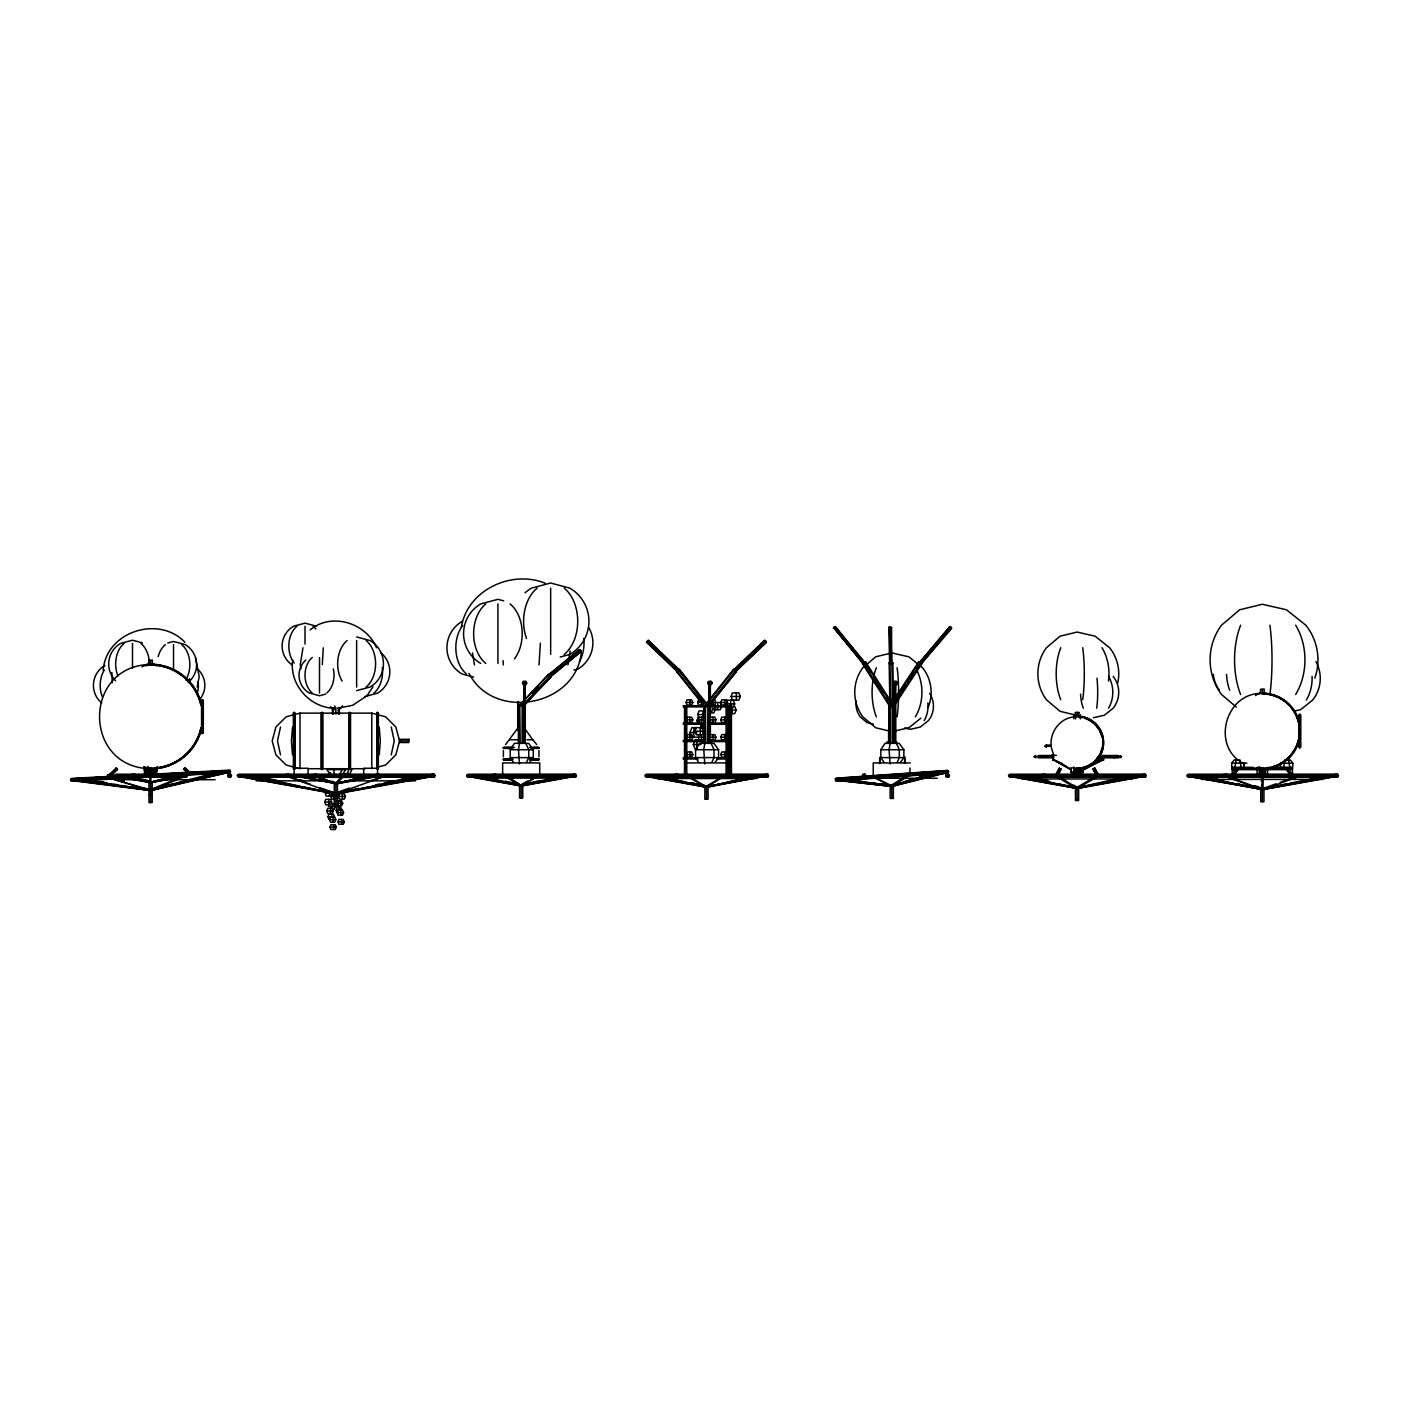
<?xml version="1.0" encoding="UTF-8"?>
<svg xmlns="http://www.w3.org/2000/svg" width="1409" height="1409" viewBox="0 0 1409 1409"><rect width="100%" height="100%" fill="white"/><g stroke="black" fill="none" stroke-linecap="round" stroke-linejoin="round"><path stroke-width="1.5" d="M1258.043 769.384L1232.223 768.715L1258.043 768.064M1266.656 769.384L1292.476 768.715L1266.656 768.064A37.303 37.303 0 0 0 1270.654 767.447M700.696 728.365L700.766 725.529M701.277 728.717L701.576 723.081M904.56 763.15L904.701 756.897L904.93 763.15M879.586 763.484L879.744 757.39L879.973 763.484M1232.241 769.384L1232.241 768.064M1292.458 768.064L1292.458 769.384M875.236 776.394L874.302 777.627L873.809 776.87L892.355 786.134L937.196 772.995L891.756 786.416L848.711 779.899M892.355 786.134L892.408 785.2M146.325 665.4A51.781 25.89 -90 0 1 150.199 664.819L150.199 664.15A52.45 26.225 90 0 0 144.334 665.471M521.77 784.778L521.823 785.729L505.355 775.197L503.929 775.672L520.89 786.011L525.434 782.647M707.054 786.979L687.081 775.672L688.508 775.197L687.081 775.672M1080.175 768.592A26.595 13.297 90 0 1 1077.233 769.261L1077.18 768.169L1077.233 769.261A26.595 13.297 -90 0 1 1074.257 768.592M1266.744 693.862A38.184 19.092 90 0 0 1262.534 692.893L1262.464 693.985L1262.411 692.893A38.184 19.092 -90 0 0 1255.525 695.535M322.274 664.625L323.313 647.788M539.031 664.925L540.369 643.173M150.041 789.375L150.059 790.308M702.915 723.169L702.968 734.124M292.544 727.026L291.381 740.923L292.544 754.819M379.215 754.819L380.36 740.923L379.215 727.026M153.299 773.788L153.634 769.701M153.81 773.752L154.145 769.825M152.806 773.506L153.194 769.261M153.317 773.629L153.704 769.226M153.828 773.594L154.215 769.349M331.943 781.044L336.399 783.633L296.401 776.13L296.735 774.897L301.033 775.69M1217.816 779.195L1197.756 775.672L1262.358 789.762L1262.957 788.529M1073.922 785.095L1077.603 788.212L1056.134 774.915L1055.993 776.412L1076.758 788.512L1059.955 784.038M1076.406 788.212L1076.494 787.296L1076.828 788.23L1131.779 776.13L1131.145 774.915L1131.779 776.13M891.421 785.2L891.827 786.433L945.474 773.048L835.361 780.674L841.508 780.234M836.259 778.772L836.083 780.304L891.668 786.433L907.872 776.06M909.598 774.932L891.562 786.433L836.118 780.022M71.929 779.018L71.736 780.551L150.481 790.608L218.8 772.854M126.528 775.197L125.736 776.429L125.929 774.897L149.055 780.921M133.661 777.134L133.661 774.193M185.777 777.134L185.777 774.193M229.79 777.134L229.79 774.193M287.683 777.134L287.683 774.193M315.493 777.134L315.493 774.193M329.319 796.12L329.671 793.285M328.702 804.786L328.702 799.396M330.551 813.451L330.551 808.343M333.123 822.134L333.123 817.273M333.598 829.531L333.598 824.688M338.195 806.089L338.195 800.699M342.44 799.114L342.44 793.707M340.749 815.195L340.749 810.069M341.63 824.3L341.63 819.457M378.017 777.134L378.017 774.193M433.602 777.134L433.602 774.193M494.982 777.134L494.982 774.193M524.923 684.651L524.923 681.375M574.89 777.134L574.89 774.193M676.813 777.134L676.813 774.193M689.899 705.099L689.899 699.85M689.899 722.465L689.899 717.216M689.899 739.831L689.899 734.6M689.899 757.214L689.899 751.966M701.488 705.099L701.823 702.475L697.684 702.475L698.547 705.099L703.302 705.099M701.488 722.465L701.488 717.216M700.308 734.793L700.308 727.59M703.003 718.114L703.003 710.911L698.987 710.911L697.772 714.522L698.987 718.114M701.488 739.831L701.488 734.6M710.206 684.651L710.206 681.375M713.06 705.099L713.06 699.85L714.874 699.85L715.966 702.475L714.874 705.099L710.136 705.099L709.255 702.475L715.966 702.475M713.06 722.465L713.06 717.216M713.06 739.831L713.06 734.6M717.727 709.731L717.727 702.527L720.21 702.527L721.707 706.12L720.21 709.731L713.694 709.731M724.649 705.099L724.649 699.85M724.649 722.465L724.649 717.216M724.649 739.831L724.649 734.6M730.743 700.255L730.743 707.459L733.226 707.459L734.723 703.866L733.226 700.255L726.709 700.255M724.649 757.214L724.649 751.966M732.222 713.606L732.222 706.402M736.379 700.097L736.379 692.893M767.148 777.134L767.148 774.193M895.508 684.651L895.508 681.375M947.799 777.134L947.799 774.193M1043.928 777.134L1043.928 774.193M1144.672 777.134L1144.672 774.193M1225.742 777.134L1225.742 774.193M1336.93 777.134L1336.93 774.193M477.81 776.429L478.038 774.897L477.81 776.429L521.207 786.011L564.727 776.13L564.005 774.897L559.901 775.813M520.854 784.778L521.207 786.011L564.727 776.13M657.492 776.429L657.704 774.897L657.492 776.429L706.208 787.261L725.67 775.197L705.698 786.504L707.23 786.504L706.666 787.261L711.175 785.57M706.015 786.979L706.138 786.028L706.138 786.979L755.629 776.13L754.925 774.897L755.629 776.13M251.383 776.429L251.63 774.897L251.383 776.429L335.624 793.936M1197.914 776.429L1198.161 774.897M1261.531 789.005L1262.957 789.48L1188.086 776.429L1188.368 774.897L1192.595 775.672M111.892 672.533L112.227 682.872M188.929 682.872L189.599 678.733M302.988 647.788L300.276 664.625L300.945 668.835M567.915 664.925L570.152 650.976M519.498 743.353L518.477 749.729L519.498 763.96M704.799 743.353L703.76 749.729L704.799 763.96M890.101 743.353L889.061 749.729L890.101 763.96M155.518 773.506L156.54 767.271M156.012 773.594L157.033 767.359M156.522 773.664L157.544 767.429M323.806 780.322L336.17 782.699L336.011 783.633L318.117 777.028M1022.458 776.429L1022.723 774.915L1022.458 776.429L1077.04 788.512L1131.409 776.429M1076.828 787.279L1076.67 788.23L1076.406 787.296M1022.934 776.13L1077.269 788.23L1077.445 787.279L1069.079 785.429M120.064 775.637L115.978 774.897L115.697 776.429L150.446 782.682L150.657 781.449L142.485 779.97M521.26 784.778L521.031 786.011L467.753 776.429L468.035 774.897L476.559 776.447M1262.429 788.529L1262.217 789.762L1300.014 776.13L1299.926 775.197L1280.182 782.33M103.174 670.473C105.71 631.813 158.618 614.588 184.966 642.275M197.154 687.011L199.215 676.672L195.516 658.056M292.702 660.416C289.144 684.246 309.804 707.529 333.774 708.216M461.412 627.04C467.365 590.212 511.379 569.447 545.107 583.22M581.318 652.966C575.436 706.525 493.502 721.426 469.038 673.379M347.6 773.629L348.622 768.715M694.373 727.643L693.351 732.539L694.373 737.435M697.49 739.919L696.539 744.516L697.49 749.112M420.111 776.429L419.882 774.897L420.111 776.429L337.966 793.496M1261.531 785.2L1262.605 789.762L1273.454 786.786M1326.133 775.672L1326.943 776.13L1289.763 783.228M280.497 727.026L277.485 740.923L280.497 754.819M391.244 754.819L394.256 740.923L391.244 727.026M1091.799 763.696L1099.584 758.711L1100.323 759.451L1079.241 771.868M185.213 767.87L183.593 769.244L185.213 767.87L190.638 773.048M892.038 784.901L891.104 786.134L891.157 785.2L892.038 786.433L902.464 782.682M299.976 713.13L299.976 768.715L286.08 764.999L275.9 754.819L272.184 740.923L275.9 727.026L286.08 716.846L299.976 713.13L371.782 713.13L385.679 716.846L395.841 727.026L399.575 740.923L395.841 754.819L385.679 764.999L377.735 767.112M564.234 776.429L564.005 774.897M132.023 774.193L132.023 777.134L134.683 777.134L134.683 774.193M184.139 774.193L184.139 777.134L186.798 777.134L186.798 774.193L115.837 774.281M227.642 775.672L228.135 774.193L230.812 774.193L231.411 775.672L230.812 777.134L228.135 777.134L227.642 775.672L231.411 775.672M286.045 774.193L286.045 777.134L288.704 777.134L288.704 774.193M313.837 774.193L313.837 777.134M329.512 775.672L330.551 772.555M324.792 802.091L325.69 799.396L330.569 799.396L331.696 802.091L330.569 804.786L325.69 804.786L324.792 802.091L331.696 802.091M334.884 799.079L331.714 799.079L330.763 796.244L331.714 793.408M326.835 810.897L327.698 808.343L332.33 808.343L333.387 810.897L332.33 813.451L327.698 813.451L326.835 810.897L333.387 810.897M329.336 803.834L328.42 806.529L335.342 806.529L334.215 809.224L332.348 809.224L332.348 803.834L334.215 803.834L335.342 806.529M328.015 816.815L328.878 814.261L333.51 814.261L334.585 816.815L328.015 816.815L328.878 819.386M329.6 819.703L330.411 817.273L334.796 817.273L335.8 819.703L334.796 822.134L330.411 822.134L329.6 819.703L335.8 819.703M338.512 796.402L339.41 793.707L344.307 793.707L345.416 796.402L344.307 799.114L339.41 799.114L338.512 796.402L345.416 796.402M330.076 827.101L330.886 824.688L335.272 824.688L336.275 827.101L335.272 829.531L330.886 829.531L330.076 827.101L336.275 827.101M336.575 812.658L336.575 807.815L340.96 807.815L341.964 810.245M335.765 810.245L342.51 810.069L343.585 812.641L342.51 815.195L337.878 815.195L337.878 810.069M338.107 821.887L338.917 819.457L343.303 819.457L344.307 821.887L343.303 824.3L338.917 824.3L338.107 821.887L344.307 821.887M367.555 774.897L367.291 775.672C370.18 776.676 365.248 773.136 363.293 775.901M376.379 774.193L376.379 777.134L379.039 777.134L379.039 774.193M431.964 774.193L431.964 777.134L434.624 777.134L434.624 774.193L238.597 774.281M522.545 683.013L523.091 681.375L526.05 681.375L526.719 683.013L526.05 684.651L523.091 684.651L522.545 683.013L526.719 683.013M493.344 774.193L493.344 777.134L496.003 777.134L496.003 774.193M573.252 774.193L573.252 777.134L575.911 777.134L575.911 774.193L467.894 774.281M686.095 702.475L686.976 699.85L691.713 699.85L692.805 702.475L691.713 705.099L686.976 705.099L686.095 702.475L692.805 702.475M686.095 719.84L686.976 717.216L691.713 717.216L692.805 719.84L691.713 722.465L686.976 722.465L686.095 719.84L692.805 719.84M686.095 737.224L686.976 734.6L691.713 734.6L692.805 737.224L691.713 739.831L686.976 739.831L686.095 737.224L704.377 737.224M697.684 702.475L698.547 699.85L703.302 699.85L704.377 702.475M675.158 774.193L675.158 777.134L677.835 777.134L677.835 774.193M707.829 683.013L708.375 681.375L711.351 681.375L712.021 683.013L711.351 684.651L708.375 684.651L707.829 683.013L712.021 683.013M686.095 754.59L686.976 751.966L691.713 751.966L692.805 754.59L691.713 757.214L686.976 757.214L686.095 754.59L692.805 754.59M703.302 722.465L698.547 722.465L697.684 719.84L698.547 717.216L703.302 717.216M703.302 734.6L696.275 734.793L695.077 731.201L696.275 727.59M698.547 734.6L698.547 739.831M709.255 719.84L710.136 717.216L714.874 717.216L715.966 719.84L714.874 722.465L710.136 722.465L709.255 719.84L715.966 719.84M709.255 737.224L710.136 734.6L714.874 734.6L715.966 737.224L714.874 739.831L710.136 739.831L709.255 737.224L715.966 737.224M720.844 702.475L721.707 699.85L726.463 699.85L727.537 702.475L726.463 705.099L721.707 705.099L720.844 702.475L727.537 702.475M726.463 722.465L721.707 722.465L720.844 719.84L721.707 717.216L726.463 717.216M731.13 696.486L732.345 692.893L738.862 692.893L740.359 696.486L738.862 700.097L732.345 700.097L731.13 696.486L740.359 696.486M726.463 739.831L721.707 739.831L720.844 737.224L721.707 734.6L726.463 734.6M726.463 757.214L721.707 757.214L720.844 754.59L721.707 751.966L726.463 751.966M765.492 774.193L765.492 777.134L768.152 777.134L768.152 774.193L646.238 774.281M893.13 683.013L893.676 681.375L896.635 681.375L897.322 683.013L896.635 684.651L893.676 684.651L893.13 683.013L897.322 683.013M864.422 774.193L864.422 777.134L862.766 777.134L862.766 774.193L865.443 774.193L865.443 777.134M945.668 775.672L946.161 774.193L948.821 774.193L949.437 775.672L948.821 777.134L946.161 777.134L945.668 775.672L949.437 775.672M1042.273 774.193L1042.273 777.134L1044.95 777.134L1044.95 774.193M1143.034 774.193L1143.034 777.134L1145.693 777.134L1145.693 774.193L1009.883 774.281M1224.104 774.193L1224.104 777.134L1226.763 777.134L1226.763 774.193M1335.274 774.193L1335.274 777.134L1337.934 777.134L1337.934 774.193L1188.227 774.281M1071.122 769.966L1052.858 759.451L1062.615 763.625M1052.611 760.173L1053.351 758.729M1236.098 759.927L1234.9 767.271M646.502 642.24L648.527 640.408L679.015 669.592L678.68 670.508L676.989 671.424L646.502 642.24L648.527 640.408M676.989 671.424L679.49 669.434L707.952 705.099L707.406 743.089M175.667 776.13L150.305 782.682L150.323 774.897L151.239 775.197L150.323 782.682L174.875 774.897L175.667 776.13L150.499 782.682L125.736 776.429M227.941 771.551L230.301 770.564L229.332 772.925M945.967 771.78L947.341 770.388L948.733 771.78L947.341 773.171L836.382 780.921M1143.245 774.686L1143.245 776.641M112.685 777.134L112.685 774.193L110.008 774.193L110.008 777.134L111.663 777.134L111.663 774.193M338.301 796.983L339.481 794.148M352.091 768.715L350.048 773.629L342.686 773.629M340.045 806.089L341.172 803.394L340.045 800.699M337.033 800.77L341.665 800.77L342.722 803.324L341.665 805.895L334.268 805.913L334.268 783.175L337.473 783.175L337.473 805.913M376.59 774.686L376.59 776.641M378.545 776.641L378.545 774.686M434.131 776.641L433.162 774.281L431.77 775.672L433.162 777.046L434.131 776.641L237.61 776.641M691.925 737.435L689.899 732.539L691.925 727.643L702.792 727.59M696.839 720.563L698.97 720.563L699.586 723.557L698.089 723.557L696.839 720.563L698.089 717.551L699.586 717.551M695.201 749.112L693.298 744.516L695.201 739.919L703.302 739.831M715.613 708.568L713.799 712.972L711.598 712.972L712.514 708.568L715.613 708.568L713.799 704.183M734.705 706.402L736.202 709.995L734.705 713.606L728.189 713.606M765.703 774.686L765.703 776.641M889.801 741.028L889.801 737.101M891.034 701.612L865.654 661.913L862.977 663.709L833.67 627.428L835.484 626.582L864.791 662.864M835.484 626.582L833.3 628.273M1285.889 769.155L1287.685 767.993L1292.264 775.197L1291.137 775.919L1285.889 769.155L1287.685 767.993M227.941 771.498L230.336 770.6L229.28 772.925M339.692 774.827L342.052 769.613M526.561 762.375L528.727 757.602L528.727 749.729L525.839 743.353M711.862 762.375L714.011 757.602L714.011 749.729L711.14 743.353M897.146 762.375L899.312 757.602L899.312 749.729L896.423 743.353M945.967 771.727L948.363 770.846L948.292 772.801L946.372 772.766M1055.764 774.844L1059.163 768.363L1061.118 769.279L1057.736 775.778L1055.764 774.844L1056.785 775.549L1060.167 769.067L1061.118 769.279M1056.098 774.633L1059.498 768.152M1057.331 775.197L1060.713 768.715M846.316 778.807L847.214 778.332L846.562 779.564M383.812 775.672L385.133 776.13L367.59 781.502M1263.151 789.005L1262.605 789.762L1261.83 788.529L1262.499 789.762L1263.045 789.005L1262.499 789.762L1227.063 777.169M704.976 707.265L676.514 671.582L678.61 669.434M676.514 671.582L679.49 669.434M689.036 782.735L706.948 786.504M1077.357 788.512L1076.916 786.997L1077.304 788.512L1144.355 776.429L1144.09 774.897L1135.689 776.412M1072.531 785.553L1076.317 787.754L1097.065 775.672L1098.351 774.633L1094.969 768.152L1092.997 769.067L1096.396 775.549L1097.4 774.844L1098.456 776.13L1076.899 788.512L1009.742 776.429L1010.024 774.897L1014.216 775.654M890.171 707.142L862.484 663.833L863.101 662.864L864.686 661.913L891.228 703.408M865.038 662.864L865.654 661.913M892.038 786.433L891.95 784.919M520.52 784.778L521.453 786.011L520.573 784.778L521.436 786.011L574.573 776.429L574.308 774.897L565.784 776.447M531.369 778.86L538.22 775.197L521.453 786.011M513.387 762.375L510.252 757.602L510.252 749.729L514.426 743.353L528.657 743.353L533.289 749.729L533.289 757.602L529.819 762.375M698.67 762.375L695.553 757.602L695.553 749.729L699.709 743.353L713.958 743.353L718.572 749.729L718.572 757.602L715.103 762.375M883.971 762.375L880.836 757.602L880.836 749.729L885.011 743.353L899.241 743.353L903.874 749.729L903.874 757.602L900.404 762.375M892.566 701.612L918.65 661.913L921.31 663.709L951.374 627.428L949.613 626.582L919.549 662.864M892.267 703.408L919.531 661.913L921.099 662.864L921.785 663.833L893.324 707.142M900.351 691.749L905.106 684.527M907.466 680.917L913.402 671.882M915.762 668.289L919.32 662.864L918.65 661.913M892.707 743.089L892.707 706.173L921.099 662.864M898.378 698.124L917.347 669.24M372.962 686.817L366.992 695.747L352.708 705.293L337.984 708.216M151.08 664.484L150.71 665.03A51.569 25.785 90 0 0 146.906 665.594M316.497 774.193L316.497 777.134L335.589 783.932L342.845 774.897L343.778 776.13L335.659 783.932L368.172 775.197M505.532 744.621L518.847 726.797M1080.862 775.126L1083.222 771.885L1083.222 767.87M1234.161 770.564L1231.783 767.271L1231.783 763.22L1234.161 759.927L1239.955 759.927L1241.153 767.271M314.876 774.897L314.735 776.429M1225.143 774.897L1225.002 776.429M1092.997 769.067L1094.969 768.152M1093.331 769.279L1096.73 775.778L1098.351 774.633M151.397 781.925L150.833 782.682L149.918 781.449M335.06 775.672L336.522 775.197M1261.531 781.379L1261.531 775.672L1263.01 775.197M1238.476 768.715L1232.981 775.654L1232.1 774.756L1236.996 768.275L1238.476 768.715L1233.914 775.919M1232.1 774.756L1237.366 767.993M706.332 703.408L733.437 669.434L735.269 671.424M706.931 704.482L709.643 701.083M707.353 706.173L735.815 670.508L734.318 669.434L705.874 705.099L707.353 706.173L678.891 670.508M709.766 703.866L736.414 671.582L735.815 670.508M707.952 707.265L736.414 671.582M153.722 768.874L150.922 772.696L157.914 767.799M888.78 627.428L891.562 627.428L891.668 663.709L889.607 662.864L888.78 627.428L891.562 627.428M919.795 662.019L950.282 626.582M923.705 658.038L930.644 649.972M933.41 646.766L938.958 640.32M943.114 635.477L947.271 630.651M920.887 662.864L951.374 627.428M951.797 628.273L921.31 663.709M520.22 743.089L519.762 705.011L548.224 674.435L550.584 676.584L581.072 651.574L580.79 650.588L579.169 649.619L548.682 674.629L548.964 675.598L552.346 672.833M519.762 705.011L549.105 674.435L550.514 675.598L551.042 676.778L522.58 707.353M521.77 704.57L524.782 701.347M532.267 693.298L538.256 686.87M550.514 675.598L522.052 706.173L520.643 705.011M524.694 704.13L532.179 696.081M539.665 688.032L551.042 676.778M149.424 775.197L150.217 767.87L151.52 768.187L151.52 774.686L150.217 774.351L150.217 776.042M338.336 710.471L342.651 705.891M346.156 781.132L335.518 783.633L343.778 776.13M889.907 706.173L889.149 662.864L890.101 661.913M889.149 662.864L891.897 663.833L892.848 662.864L891.95 661.913M1046.5 745.097L1045.319 746.242L1046.5 747.404M117.317 768.715L109.867 775.725L109.109 774.686L116.295 767.87L117.511 769.561L112.104 774.756M733.913 669.592L764.4 640.408L766.073 641.324L766.426 642.24L735.938 671.424M734.582 669.592L765.069 640.408M734.248 670.508L751.032 654.463M735.586 670.508L766.073 641.324M736.784 669.979L766.426 642.24M1261.988 775.919L1261.988 767.993L1263.292 768.275L1263.01 789.48L1262.094 789.762L1261.654 789.005L1276.061 783.809M1261.196 775.197L1261.988 767.993M1114.22 757.831L1115.558 756.668L1114.22 755.506M549.334 674.629L579.839 649.619M555.727 670.05L577.76 651.98M550.285 675.598L580.79 650.588M550.584 676.584L581.072 651.574M296.489 776.429L296.735 774.897M920.834 718.203L908.84 727.766L896.036 730.69M116.295 767.87L117.511 769.561M109.109 774.686L110.536 775.197M1119.944 757.831L1121.494 756.668L1119.944 755.506M1035.791 757.831L1034.188 756.668L1035.791 755.506M152.119 770.952L157.332 767.236M157.738 767.236L150.781 772.185L146.219 767.852M1076.687 768.152L1076.687 775.778L1075.895 775.197L1076.687 768.152L1077.991 768.363L1077.991 775.549M1075.895 775.197L1077.991 774.844M310.103 629.929C331.291 612.052 366.164 622.76 376.538 647.788M874.302 777.627L891.474 786.433L890.981 785.676L906.445 775.584M890.805 743.089L890.805 706.173L892.373 705.222M563.811 775.197L564.745 775.672M754.731 775.197L755.664 775.672M527.723 780.991L520.397 785.253L513.087 780.991M521.77 785.729L520.89 786.011L538.273 776.13M1080.404 770.071L1087.995 765.827M1081.302 770.071L1100.323 759.451M367.326 775.197L368.33 775.672M1262.394 769.05A37.973 37.973 0 0 0 1300.313 731.077L1299.803 730.919M520.907 786.011L521.629 784.778L521.629 785.729L478.391 776.13M1091.746 764.171L1103.018 758.711L1103.582 759.451L1083.01 770.195M1082.922 769.455L1103.582 759.451M174.628 775.197L175.72 775.672M125.612 775.197L126.581 775.672M185.319 774.281L183.945 775.672L185.319 777.046L115.837 777.046M574.449 774.281L573.058 775.672L574.449 777.046L467.894 777.046M1336.472 774.281L1335.08 775.672L1336.472 777.046L1188.227 777.046M151.098 789.375L173.501 780.093M177.446 778.472L188.507 773.946M190.567 774.069L150.869 790.59L227.377 772.784M383.9 775.197L385.221 775.672M1298.799 775.197L1300.102 775.672M1300.014 776.13L1298.711 775.672M1073.781 767.729A25.732 12.857 90 0 0 1076.67 768.381L1077.55 768.715L1076.67 769.05A26.384 13.192 -90 0 1 1073.711 768.381M337.191 792.439L349.362 788.071M336.487 793.637L385.133 776.13M344.272 791.013L338.195 793.197L433.232 776.13M1098.456 776.13L1097.065 775.672M1262.605 788.529L1262.746 789.48L1261.654 789.005M536.988 775.197L538.397 775.672M724.42 775.197L725.846 775.672M725.723 776.13L724.296 775.672M908.277 773.999L909.703 774.474M1055.746 775.197L1057.032 775.672M504.105 775.197L505.479 775.672M687.257 775.197L688.631 775.672M342.457 775.197L343.919 775.672M149.918 775.197L151.397 775.672M151.239 776.13L149.777 775.672M335.219 775.197L336.681 775.672M1261.689 775.197L1263.151 775.672M1261.531 775.672L1263.01 776.13M1292.581 774.474L1286.769 768.275M904.314 781.625L910.461 779.829M918.633 777.433L928.848 774.457M934.202 773.118L891.281 785.676L891.756 786.416M167.741 643.015L173.518 641.465L185.072 644.565A23.108 23.108 0 0 1 188.33 682.308M325.673 694.091L319.508 695.747L309.275 692.999A20.501 20.501 0 0 1 305.823 659.993M356.636 690.621L370.039 687.028A26.841 26.841 0 0 0 370.039 640.549L356.636 636.956M365.054 696.522L377.436 693.21A24.763 24.763 0 0 0 380.941 652.772M560.236 656.999L569.8 654.428A38.29 38.29 0 0 0 569.8 588.134L550.655 583.009L531.528 588.134A38.29 38.29 0 0 0 525.081 592.802M573.991 670.12L577.76 669.099A30.258 30.258 0 0 0 588.839 627.78M160.644 786.398L164.783 785.324M159.076 787.226L165.276 785.606M152.242 789.304L216.299 772.625M150.992 789.833L161.313 787.155M150.992 790.308L217.127 773.101M170.771 775.954L174.875 774.897M171.458 776.236L175.544 775.197M160.415 779.776L150.182 782.382L139.826 779.776M891.58 784.919L895.684 783.897M910.108 780.287L922.455 777.204M926.576 776.183L940.983 772.59M906.057 781.608L924.586 776.975M928.707 775.954L932.811 774.932M943.237 772.819L891.756 785.676L891.756 798.41M891.879 786.134L945.404 772.766M889.748 653.389L875.711 656.805L862.836 667.725A39.382 37.004 -90 0 0 862.836 716.829L875.711 727.766L889.748 731.165M344.906 781.167L335.236 783.633L335.219 782.699L336.029 783.932L377.7 776.429L377.436 774.897L369.088 776.412M335.818 783.932L368.295 776.13M346.79 781.431L335.87 783.175L377.559 775.672M165.364 785.923L173.888 783.932M178.133 782.946L184.526 781.467M222.939 773.03L148.984 789.833M225.176 772.995L150.693 790.308L71.771 780.251M1093.261 717.762L1104.321 715.244L1113.18 708.163A25.485 25.485 0 0 0 1113.18 676.39M1294.924 710.981L1300.577 709.696L1312.677 700.044A34.749 34.749 0 0 0 1315.9 661.543M560.201 775.813L564.304 774.897M529.696 782.964L537.903 781.132M560.483 776.112L564.586 775.197M496.074 779.776L520.696 785.253L563.794 775.672M520.854 785.729L541.373 781.15M750.698 775.848L755.224 774.897M751.261 776.13L755.506 775.197M754.713 775.672L706.208 787.261L687.574 776.429M706.42 787.261L755.154 776.429M1126.971 775.831L1131.374 774.915M1127.447 776.13L1131.621 775.197M1131.022 775.672L1076.67 787.754L1081.619 786.821M415.673 775.778L420.129 774.897M401.424 779.142L405.633 778.261M416.166 776.077L420.375 775.197M337.579 792.739L358.643 788.353M375.481 784.866L379.69 783.985M383.917 783.105L419.723 775.672M342.598 791.858L346.808 790.977M338.389 793.214L367.872 787.085M372.082 786.204L420.516 776.13M1322.012 775.795L1326.538 774.897M1269.016 787.208L1277.576 785.429M1322.505 776.077L1326.785 775.197M1285.484 784.108L1261.936 789.005L1238.405 784.108M1281.345 785.465L1262.094 789.48L1188.139 776.13M1326.943 776.13L1261.953 789.48L1262.094 788.529L1262.482 789.762L1336.595 776.429L1336.331 774.897L1327.859 776.429M168.833 777.856L172.92 777.116M177.006 776.377L185.178 774.897L185.46 776.429L150.71 782.682L150.059 781.449L150.657 782.682L151.098 781.449L151.098 782.382L125.436 775.672M181.145 775.936L185.231 775.197M146.501 781.185L150.587 781.925L185.319 775.672M185.407 776.13L150.657 782.382L115.749 776.13M360.757 777.909L364.913 777.152M350.383 780.075L377.489 775.197M377.647 776.13L335.958 783.633L296.401 776.13M424.373 776.465L433.021 774.897L433.285 776.429L338.178 793.549M428.741 775.972L433.074 775.197M338.037 792.791L361.814 788.512M366.146 787.719L370.461 786.944M374.794 786.169L433.162 775.672M550.866 779.124L555.128 778.349M536.001 782.101L540.263 781.326M546.657 780.181L555.181 778.649M570.099 775.954L574.361 775.197M574.449 775.672L521.171 785.253L521.171 797.987M521.26 785.729L574.52 776.13M742.895 779.159L753.639 777.222M757.936 776.447L766.549 774.897M736.484 780.621L749.394 778.296M753.692 777.521L766.602 775.197M766.778 776.13L706.543 786.979L646.167 776.13M708.745 786.874L766.69 775.672L706.473 786.504L706.473 799.238M1121 779.054L1131.497 777.169M1106.347 781.995L1110.556 781.238M1114.748 780.48L1123.149 778.966M1139.934 775.954L1144.143 775.197M1144.214 775.672L1077.057 787.754L1077.057 800.488M1077.145 788.23L1144.302 776.13M1313.029 779.107L1317.274 778.332M1283.44 784.725L1287.667 783.968M1332.139 775.954L1336.384 775.197M1258.114 788.247L1262.341 789.005L1336.472 775.672M1262.429 789.48L1336.542 776.13M1077.991 769.067L1075.895 768.715M150.587 664.484C82.567 665.435 82.567 767.764 150.587 768.715A52.115 52.115 0 0 0 202.702 716.6A52.115 52.115 0 0 0 150.587 664.484L150.587 660.31M1075.226 716.864C1057.719 717.322 1045.777 737.858 1053.351 753.48M1270.601 767.253A37.092 37.092 0 0 1 1262.288 768.169L1262.341 768.715A37.638 37.638 0 0 0 1299.979 731.077A37.638 37.638 0 0 0 1262.341 693.439C1226.288 691.942 1210.859 744.516 1241.998 762.745M202.438 716.758L203.319 716.653L201.892 716.476M1299.803 731.236L1300.348 730.954M837.651 778.367L946.408 770.758M835.044 778.719L845.858 777.979M835.502 779.705L948.028 771.833M837.298 780.357L843.234 779.952M835.96 778.173L947.412 770.406M945.562 771.005L948.327 770.811L937.549 771.604M853.572 778.332L849.733 778.472L853.414 778.226M869.106 777.116L873.51 776.94M891.756 775.672L895.877 775.373M910.003 774.386L914.388 773.981M930.081 772.837L933.762 772.625M853.273 779.23L863.418 778.525M871.026 777.997L883.284 777.134M891.827 776.535L904.508 775.654M910.637 775.232L923.864 774.298M943.695 770.987L945.686 770.846M940.419 773.189L945.686 772.819M937.513 773.559L948.292 772.801M71.718 778.878L70.732 778.93L120.082 776.341M71.436 779.899L70.45 779.952L125.824 777.063M73.884 780.586L72.916 780.639L87.763 779.864M71.665 778.402L120.434 775.848M126.141 775.549L229.368 770.159M76.491 778.49L97.925 777.504M104.777 777.011L115.186 776.482M130.421 775.672L150.534 774.633M156.61 774.298L179.049 773.242M185.865 772.766L205.555 771.745M213.516 771.304L230.301 770.564L133.996 775.619M201.593 772.889L205.274 772.696M229.737 771.586L230.724 771.551L186.957 773.876M185.037 773.964L147.769 775.672M227.36 771.639L229.332 771.551M205.573 773.682L219.857 772.942M227.36 772.537L228.328 772.502M78.059 780.498L70.978 780.885L72.969 781.114M79.661 780.427L126.616 777.821M171.194 775.637L184.878 774.932M185.9 774.721L224.824 772.819M229.332 772.572L230.319 772.519L186.358 775.179M72 781.167L126.352 778.314M862.484 663.833L863.453 663.833M920.905 663.833L921.785 663.833M734.723 703.866L725.512 703.866L726.709 707.459M704.359 705.715L683.295 705.715L683.295 706.878L704.359 706.878M708.568 705.715L729.633 705.715L729.633 706.878L708.568 706.878M523.901 706.173L518.424 706.173L518.424 743.089M709.203 706.173L703.725 706.173L703.725 743.089M714.398 706.12L721.707 706.12M894.504 706.173L889.026 706.173L889.026 743.089M726.974 709.995L736.202 709.995M697.772 714.522L703.461 714.522M201.892 716.741L203.319 716.547L202.438 716.441M697.684 719.84L704.377 719.84M720.844 719.84L724.983 719.84M704.359 723.081L683.295 723.081L683.295 724.244L704.359 724.244M708.568 723.081L729.633 723.081L729.633 724.244L708.568 724.244M695.077 731.201L704.289 731.201M689.899 732.539L696.821 732.539M720.844 737.224L724.983 737.224M888.973 739.073L890.365 739.073M509.582 739.76L519.234 739.76M526.966 739.76L532.743 739.76L536.811 744.621M704.359 740.465L683.295 740.465L683.295 741.61L704.359 741.61M708.568 740.465L729.633 740.465L729.633 741.61L708.568 741.61M399.575 740.923L408.839 740.923M886.666 742.085L888.163 742.085M896.846 742.085L895.367 742.085L895.402 683.013M693.298 744.516L700.872 744.516M1045.848 745.097L1050.04 745.097M1044.562 746.242L1051.255 746.242M503.418 747.316L514.373 747.316M529.89 747.316L538.925 747.316M504.07 747.527L512.77 747.527M533.271 747.527L538.273 747.527M503.013 747.862L512.26 747.862M530.083 747.862L539.33 747.862M504.07 748.214L512.77 748.214M533.271 748.214L538.273 748.214M503.418 748.426L512.453 748.426M533.729 748.426L538.925 748.426M510.252 749.729L533.289 749.729M695.553 749.729L718.572 749.729M880.836 749.729L903.874 749.729M720.844 754.59L724.983 754.59M1038.186 755.506L1054.02 755.506M1102.225 755.506L1118.288 755.506M1034.188 756.668L1053.791 756.668M1097.77 756.668L1121.494 756.668M510.252 757.602L533.289 757.602M695.553 757.602L718.572 757.602M880.836 757.602L903.874 757.602M695.94 757.831L683.295 757.831L683.295 758.993L698.036 758.993M716.987 757.831L729.633 757.831L729.633 758.993L716.987 758.993M1038.186 757.831L1054.02 757.831M1097.118 757.831L1118.288 757.831M503.418 758.905L512.453 758.905M529.89 758.905L538.925 758.905M504.07 759.116L512.77 759.116M529.573 759.116L538.273 759.116M503.013 759.451L512.26 759.451M530.083 759.451L539.33 759.451M504.07 759.786L512.77 759.786M529.573 759.786L538.273 759.786M503.418 759.997L512.453 759.997M529.89 759.997L538.925 759.997M687.927 762.921L725.001 762.921M910.284 762.921L873.228 762.921L873.228 775.672M1231.783 763.22L1246.93 763.114M1271.217 767.377L1292.81 767.236L1292.81 763.238L1280.517 763.238L1280.517 767.236M1231.783 767.271L1253.446 767.359M294.182 768.257L308.078 768.257L308.078 775.672M377.559 768.257L363.663 768.257L363.663 775.672M1240.853 768.31L1247.3 768.31M1277.399 768.31L1283.846 768.31M308.677 768.715L365.248 768.715M1232.223 768.715L1258.043 768.715M1266.656 768.715L1292.476 768.715M1258.043 769.649L1232.241 769.649L1232.241 775.672M1266.656 769.649L1292.458 769.649L1292.458 775.672M1070.893 771.885L1073.975 771.885L1073.975 767.87L1070.893 767.87L1070.893 771.885L1073.235 775.126L1079.858 775.672M1080.139 771.885L1083.222 771.885M114.851 774.686L186.305 774.686L186.71 775.672L186.305 776.641L114.851 776.641M237.61 774.686L434.131 774.686M466.907 774.686L575.418 774.686L575.823 775.672L575.418 776.641L466.907 776.641M645.269 774.686L767.658 774.686L768.064 775.672L767.658 776.641L645.269 776.641M1008.897 774.686L1145.2 774.686L1145.605 775.672L1145.2 776.641L1008.897 776.641M1187.241 774.686L1337.44 774.686L1337.846 775.672L1337.44 776.641L1187.241 776.641M113.284 775.672L107.154 775.197L109.955 775.672M114.446 775.672L187.415 775.672M237.205 775.672L435.24 775.672M466.502 775.672L576.528 775.672M644.846 775.672L768.768 775.672M862.273 775.672L866.042 775.672M1008.492 775.672L1146.31 775.672M1186.836 775.672L1338.55 775.672M238.597 777.046L433.162 777.046M646.238 777.046L766.69 777.046M1009.883 777.046L1144.214 777.046M301.685 777.363L370.056 777.363M477.492 778.103L564.85 778.103M846.175 778.244L852.286 778.244M879.956 778.244L937.337 778.244M657.087 778.525L755.84 778.525M1021.983 778.966L1132.131 778.966M1201.578 779.406L1323.121 779.406M118.286 779.705L133.873 779.705M167.301 779.705L215.154 779.705M256.103 780.868L321.428 780.868M350.33 780.868L415.637 780.868M344.606 792.334L346.579 792.334M335.201 794.148L332.225 794.148L333.176 796.983M148.984 794.658L152.19 794.658M334.268 795.909L337.473 795.909M330.763 796.244L333.757 796.244M338.53 803.394L342.722 803.324M337.033 812.641L343.585 812.641M859.772 781.361L864.052 781.836M842.635 779.776L864.016 782.136M868.296 782.611L874.707 783.316M881.118 784.02L885.398 784.496M838.302 779.776L846.862 780.727M851.142 781.185L883.214 784.725M76.139 779.864L93.17 782.03M97.432 782.576L101.695 783.122M110.201 784.197L114.464 784.743M120.839 785.57L125.102 786.099M131.477 786.927L135.74 787.472M142.133 788.283L146.377 788.829M71.824 779.793L78.217 780.604M82.479 781.15L88.855 781.96M95.248 782.77L101.624 783.598M105.886 784.126L133.556 787.666M137.818 788.212L144.194 789.022M849.363 778.649L853.643 779.318M852.727 779.776L859.155 780.762M872.012 782.735L876.292 783.386M880.572 784.038L884.852 784.69M849.275 779.6L892.091 786.152M89.154 779.758L95.548 780.745M99.81 781.414L104.072 782.083M144.563 788.371L148.826 789.04M140.336 788.177L144.599 788.846M86.231 779.899L90.493 780.551M94.755 781.22L107.542 783.21M113.935 784.197L118.197 784.866M122.477 785.535L126.74 786.187M131.002 786.856L135.264 787.525M139.526 788.177L150.182 789.833M84.787 780.04L150.851 790.308M82.162 780.005L150.622 790.608M1188.315 775.197L1203.145 777.856M1207.372 778.631L1215.844 780.146M1237.014 783.968L1241.259 784.725M1245.486 785.482L1249.73 786.257M1188.227 775.672L1198.812 777.574M1203.057 778.332L1207.284 779.089M1211.529 779.864L1215.756 780.621M1220 781.379L1239.057 784.813M1243.284 785.57L1247.529 786.345M1037.306 779.811L1041.498 780.568M1009.971 775.197L1047.75 781.995M1066.648 785.394L1070.84 786.152M1009.883 775.672L1028.781 779.071M1032.973 779.829L1060.255 784.725M1064.464 785.482L1068.656 786.24M1009.795 776.13L1076.969 788.23M650.676 775.672L646.379 774.897L646.115 776.429L704.183 786.874M659.289 777.222L663.586 777.997M680.794 781.097L685.091 781.872M646.326 775.197L676.443 780.621M680.741 781.396L691.484 783.334M695.799 784.091L700.097 784.866M646.238 775.672L665.594 779.142M669.909 779.917L674.207 780.692M678.504 781.467L695.711 784.566M700.009 785.341L704.306 786.116M487.215 778.349L491.477 779.124M467.982 775.197L497.817 780.568M467.894 775.672L510.516 783.334M514.778 784.108L519.04 784.866M467.806 776.13L521.083 785.729M243.053 775.69L238.737 774.897L238.456 776.429L333.581 793.549M238.685 775.197L260.295 779.089M264.628 779.864L268.943 780.639M279.757 782.594L284.072 783.369M322.996 790.379L318.663 789.586L335.465 793.179M238.597 775.672L249.411 777.609M253.726 778.384L264.54 780.339M268.855 781.114L273.187 781.889M277.503 782.664L281.835 783.439M286.15 784.232L296.964 786.169M301.279 786.944L305.612 787.719M309.927 788.512L320.741 790.449M325.074 791.224L333.722 792.791M238.508 776.13L333.634 793.249M128.237 777.116L132.323 777.856M115.925 775.197L138.399 779.247M115.837 775.672L119.924 776.394M124.01 777.134L142.397 780.445M296.559 775.197L315.563 778.754M296.982 775.672L301.103 776.447M311.407 778.437L315.528 779.212M325.849 781.202L329.97 781.977M296.418 775.672L300.54 776.447M304.661 777.24L314.982 779.212M319.103 780.005L329.407 781.977M1052.065 754.66L1056.415 755.506M1247.775 785.429L1258.466 787.649M1258.466 788.124L1262.746 789.005L1262.112 789.762L1262.094 776.429M1197.756 775.672L1221.286 780.551M1198.407 776.13L1262.605 789.48M251.63 774.897L256.086 775.778M252.035 775.197L277.309 780.445M321.534 789.639L329.953 791.4M325.743 790.977L329.97 791.858M251.225 775.672L280.708 781.801M251.876 776.13L300.328 786.204M304.538 787.085L335.465 793.637M1261.988 774.474L1263.292 774.756M1022.723 774.915L1027.143 775.831M1023.093 775.197L1035.633 777.979M1039.824 778.913L1048.173 780.78M1022.335 775.672L1036.971 778.913M1041.145 779.846L1049.511 781.713M657.704 774.897L670.913 778.015M692.083 782.735L706.913 786.028L706.79 786.979L658.056 776.13M657.263 775.672L678.451 780.375M478.038 774.897L496.99 779.3M505.197 781.132L515.465 783.422M515.483 783.88L519.586 784.795M477.598 775.672L491.952 778.86M891.756 652.913L908.84 656.805L922.543 667.725A39.382 39.382 0 0 1 928.144 707.318M1074.926 714.927L1060.061 711.316L1046.429 699.745A41.689 39.17 -90 0 1 1046.429 647.753L1060.061 636.199L1077.057 632.06L1095.145 636.199L1109.64 647.753A41.689 41.689 0 0 1 1117.707 683.03M904.613 727.96L910.284 729.334L920.341 727.044L928.39 720.615A23.16 23.16 0 0 0 929.605 693.387M873.421 724.191L867.046 722.641L860.23 716.864A20.853 19.585 -90 0 1 856.144 701.03M503.647 600.85L497.923 599.318L480.751 603.915A34.362 34.362 0 0 0 480.751 663.428M316.461 626.212L305.013 623.148L293.565 626.212A22.896 22.896 0 0 0 291.927 664.819M473.512 677.077L462.117 674.03A30.382 30.382 0 0 1 462.117 621.422M142.415 642.874L132.499 640.214L120.593 643.402A23.812 23.812 0 0 0 115.661 680.846M1238.793 769.437L1236.996 768.275M115.961 778.525L124.239 781.079M149.882 789.833L110.924 778.49L150.305 790.608L149.777 789.833M909.527 773.999L908.646 773.717L908.752 775.214M1225.9 775.197L1238.247 779.635M1254.715 785.57L1260.896 787.79M1225.812 776.13L1262.869 789.48M315.634 775.197L321.322 777.24M315.563 776.13L336.399 783.633L336.24 782.699M287.841 775.197L295.96 778.12M300.011 779.564L304.062 781.026M287.753 776.13L310.05 784.161M320.195 787.807L335.166 793.179M288.968 777.152L335.589 793.936M937.02 772.062L936.721 773.277M1053.087 759.451L1066.067 766.302M1052.858 759.451L1071.368 769.244M1262.587 789.762L1261.953 788.529M1056.944 775.197L1060.713 777.398M1055.552 775.672L1061.224 778.966M503.929 775.672L509.424 778.86M891.069 705.222L892.654 706.173M1232.47 774.474L1233.597 775.197M1059.163 768.363L1060.167 769.067M951.128 628.273L949.613 626.582M1236.38 707.142L1221.515 694.514A55.585 52.239 -90 0 1 1221.515 625.191L1239.691 609.78L1262.341 604.267L1286.47 609.78L1305.808 625.191A55.585 55.585 0 0 1 1314.844 678.134M765.756 642.24L764.4 640.408M150.111 772.185L146.994 769.296L147.1 775.672M144.07 766.972L150.287 772.766M146.466 767.341L149.513 770.23M144.053 766.919L150.129 772.696M647.858 640.408L678.345 669.592M648.175 641.324L678.68 670.508M646.854 641.324L663.621 657.369M647.171 642.24L677.659 671.424M185.002 768.715L189.07 772.608M184.332 768.187L189.757 773.382M183.593 769.244L188.066 773.453M580.402 651.574L579.169 649.619M330.587 706.754L333.369 710.013M834.762 626.582L864.439 662.019M836.541 629.118L840.768 634.173M843.604 637.555L847.831 642.61M852.075 647.682L854.893 651.046M859.138 656.118L861.956 659.5M833.67 627.428L863.347 662.864M834.022 628.273L863.699 663.709M679.966 671.124L700.291 696.61M697.437 695.993L702.862 702.774M677.412 671.582L705.874 707.265M1098.544 775.672L1097.364 775.672M1103.67 760.191L1103.018 758.711M1287.368 768.715L1292.264 775.197M1292.81 763.238L1290.468 760.015L1284.761 760.015L1283.599 767.236M524.641 728.418L532.743 739.76M150.006 781.925L150.851 782.682L150.499 781.449M866.183 664.678L870.797 671.882M874.267 677.306L883.496 691.749M886.948 697.156L889.255 700.766M863.101 662.864L890.787 706.173M1076.758 788.512L1077.145 787.279L1077.445 788.23M520.696 785.253L521.436 786.011L521.083 784.778M733.437 669.434L734.036 670.508M1094.564 768.715L1097.946 775.197M1094.018 768.363L1097.4 774.844M548.224 674.435L548.735 675.598M1288.566 760.015L1289.746 767.236M334.268 803.394L335.166 806.089M148.015 766.408L149.9 772.185M229.156 770.793L229.508 772.291M702.527 739.866L703.161 742.613M701.964 739.707L702.598 742.525M702.087 739.919L702.721 742.983M703.038 739.901L703.443 742.244M701.841 740.042L702.246 742.437M333.669 769.613L334.514 774.827M472.508 652.966L474.428 664.925M144.757 767.341L145.99 775.584L144.264 767.412M143.753 767.482L144.986 775.743M706.79 786.028L706.913 786.979M339.287 807.815L339.604 810.245M331.749 814.261L332.066 816.815M150.587 768.715L150.516 768.169A51.569 51.569 0 0 0 200.853 728.083M1077.603 787.296L1077.691 788.212M334.814 705.891L335.183 709.96M503.048 660.574L503.312 664.925M336.504 782.699L336.54 783.633M890.84 628.273L891.668 663.709M889.502 626.582L890.277 663.709M892.848 662.864L893.605 706.173M891.897 663.833L892.654 707.142M890.752 698.723L890.823 703.056M890.03 663.833L890.805 707.142M1300.683 714.574L1300.683 747.58M1300.348 715.613L1300.348 746.541M1299.803 713.94L1299.803 748.214M1299.257 715.613L1299.257 746.541M1298.922 714.574L1298.922 747.58M1294.484 775.672L1288.883 775.672M1267.554 767.324L1267.554 775.672M1265.511 769.138L1265.511 775.672M1265.159 775.672L1259.54 775.672M1264.877 769.138L1264.877 775.672M1263.75 769.138L1263.75 775.672M1262.341 689.265L1262.341 693.439M1262.341 789.005L1262.341 801.739M1260.949 769.138L1260.949 775.672M1259.805 766.972L1259.805 775.672M1259.188 766.972L1259.188 775.672M1257.127 767.324L1257.127 775.672M1244.27 763.22L1244.27 767.271M1243.671 763.114L1243.671 767.359M1235.816 775.672L1230.198 775.672M1100.165 775.672L1094.546 775.672M1080.21 714.522L1080.21 718.889M1080.139 767.87L1080.21 775.672M1078.466 769.12L1078.466 775.672M1077.057 712.426L1077.057 716.6M1075.648 714.522L1075.648 718.889M1075.648 769.12L1075.648 775.672M1073.887 714.522L1073.887 718.889M1073.887 766.936L1073.887 775.672M1059.55 775.672L1053.932 775.672M909.95 767.958L909.95 772.255M895.666 683.013L895.666 742.173M894.997 683.013L894.997 707.124M894.592 683.013L894.345 742.173M894.169 706.173L894.169 743.089M889.343 706.173L889.343 743.089M889.22 729.545L889.22 742.719M888.603 729.545L888.603 742.719M731.447 703.866L731.447 775.672M731.201 703.866L731.201 775.672M730.778 703.866L730.778 775.672M730.373 703.866L730.373 775.672M730.126 703.866L730.126 775.672M728.418 775.672L728.418 706.173L726.216 706.173L726.216 775.672M727.995 706.173L727.995 775.672M726.621 706.173L726.621 775.672M710.365 683.013L710.365 742.173M710.118 683.013L710.118 742.173M709.713 683.013L709.713 742.173M709.291 683.013L709.291 742.173M709.044 683.013L708.868 743.089M705.522 706.173L705.522 743.089M704.06 706.173L704.06 743.089M686.711 775.672L686.711 706.173L684.51 706.173L684.51 775.672M686.306 706.173L686.306 775.672M685.619 706.173L685.619 775.672M684.933 706.173L684.933 775.672M550.655 588.134L550.655 654.428M539.7 775.672L539.7 762.921L502.643 762.921L502.643 775.672M538.96 750.521L538.96 756.792M525.081 683.013L525.081 742.173M524.817 683.013L524.817 742.173M524.412 683.013L524.412 707.124M524.007 683.013L524.007 742.173M523.743 683.013L523.584 743.089M522.123 706.173L522.123 743.089M518.706 701.946L518.759 743.089M517.702 701.946L517.702 730.144M503.383 750.521L503.383 756.792M497.923 603.915L497.923 663.428M378.334 712.637L378.334 769.191M377.559 712.091L377.559 773.805M376.802 712.637L376.802 769.191M371.782 713.13L371.782 768.715M356.636 640.549L356.636 687.028M350.542 712.637L350.542 769.191M350.242 713.553L350.242 768.292M349.767 712.091L349.767 769.754M349.291 713.553L349.291 768.292M349.009 712.637L349.009 769.191M339.358 707.582L339.358 714.169M338.336 707.582L338.336 714.169M335.87 707.582L335.87 714.169M335.87 783.175L335.87 805.913M333.422 707.582L333.422 714.169M332.401 707.582L332.401 714.169M322.749 712.637L322.749 769.191M322.45 713.553L322.45 768.292M321.974 712.091L321.974 769.754M321.499 713.553L321.499 768.292M321.199 712.637L321.199 769.191M319.508 657.492L319.508 692.999M305.013 626.212L305.013 644.124M294.957 712.637L294.957 769.191M294.657 713.553L294.657 768.292M294.182 712.091L294.182 775.672M293.706 713.553L293.706 768.292M293.407 712.637L293.407 769.191M203.319 700.097L203.319 733.103M202.984 701.136L202.984 732.064M202.438 699.463L202.438 733.737M201.892 701.136L201.892 732.064M201.557 700.097L201.557 733.103M173.518 644.565L173.518 670.349M154.057 769.191L154.057 773.506M153.035 769.191L153.035 773.506M150.587 781.925L150.587 802.584M150.217 767.87L150.217 774.351M150.323 774.897L150.323 782.682M148.121 769.191L148.121 775.672M146.871 775.672L135.757 775.672M132.499 643.402L132.499 667.989M564.199 588.134A38.29 27.07 -90 0 1 564.199 654.428M526.49 638.524A38.29 27.07 -90 0 1 537.128 588.134M485.77 663.428A34.362 24.288 90 0 1 485.77 603.915M510.076 603.915A34.362 24.288 -90 0 1 514.426 658.884M466.573 674.03A30.382 21.487 90 0 1 462.716 625.437M583.802 638.453A30.258 21.399 90 0 1 579.398 661.719M342.07 681.005A26.841 18.969 90 0 1 347.142 640.549M366.111 640.549A26.841 18.969 -90 0 1 366.111 687.028M333.299 668.888A20.501 14.495 -90 0 1 326.765 692.999M312.27 692.999A20.501 14.495 -90 0 1 312.27 657.492M294.199 663.058A22.896 16.186 -90 0 1 296.912 626.212M313.097 626.212A22.896 16.186 90 0 1 315.827 629.013M382.297 667.514A24.763 17.507 -90 0 1 373.808 693.21M158.178 656.629A23.108 16.344 -90 0 1 165.346 644.565M181.691 644.565A23.108 16.344 90 0 1 185.671 680.019M117.916 675.915A23.812 16.838 -90 0 1 124.08 643.402M140.918 643.402A23.812 16.838 90 0 1 149.336 664.009M101.695 703.021A23.037 23.037 0 0 1 104.953 665.4M102.364 696.874A23.037 16.292 90 0 1 104.354 669.962M196.943 668.482A21.998 21.998 0 0 1 199.708 699.463M198.158 681.569A21.998 15.552 90 0 1 196.908 694.69M1219.384 690.216A30.117 28.303 -90 0 1 1213.343 674.365M1229.74 690.216A30.117 15.059 -90 0 1 1226.517 674.365M1312.078 676.408A34.749 26.612 -90 0 1 1306.319 700.044M1240.624 694.514A55.585 27.793 -90 0 1 1240.624 625.191M1269.896 625.191A55.585 9.652 -90 0 1 1269.896 694.514M1295.646 625.191A55.585 42.587 -90 0 1 1295.646 694.514M1096.959 678.222A25.485 4.421 -90 0 1 1096.73 708.163M1108.531 676.39A25.485 19.515 -90 0 1 1108.531 708.163M1083.31 708.163A25.485 12.734 -90 0 1 1080.562 694.214M1060.748 699.745A41.689 20.853 -90 0 1 1060.748 647.753M1082.711 647.753A41.689 7.239 -90 0 1 1082.711 699.745M1102.014 647.753A41.689 31.931 -90 0 1 1108.496 681.04M927.862 703.038A23.16 17.736 -90 0 1 924.163 720.615M876.363 716.829A39.382 19.691 -90 0 1 873.175 679.332M874.02 675.193A39.382 19.691 -90 0 1 876.363 667.725M897.11 667.725A39.382 6.834 -90 0 1 897.11 716.829M917.277 671.283A39.382 30.17 -90 0 1 915.339 716.829M149.143 768.574A52.115 26.049 90 0 1 145.286 767.412M145.286 665.788A52.115 26.049 90 0 1 149.143 664.625M150.199 768.381A51.781 25.89 -90 0 1 144.405 767.077M150.164 769.05A52.45 26.225 90 0 1 144.334 767.729M150.71 769.261A52.661 26.331 -90 0 1 144.88 767.94M142.045 666.897A52.661 26.331 -90 0 1 150.71 663.956A52.661 26.331 90 0 1 156.593 665.259M153.017 664.625A52.115 26.049 -90 0 1 156.875 665.788M152.137 664.308A52.45 26.225 -90 0 1 156.012 665.471M200.853 705.134A51.569 51.569 0 0 0 150.516 665.03L150.622 664.15A52.45 52.45 0 0 1 203.037 716.6A52.45 52.45 0 0 1 150.622 769.05M202.209 712.743A51.781 51.781 0 0 1 202.209 720.457M201.064 728.118A51.781 51.781 0 0 1 198.035 737.312M197.225 739.073A51.781 51.781 0 0 1 156.364 768.064M152.471 664.854A51.781 51.781 0 0 1 197.225 694.144M198.035 695.887A51.781 51.781 0 0 1 201.064 705.081M1261.918 769.05A37.973 18.986 90 0 1 1257.709 768.099M1257.709 694.056A37.973 18.986 90 0 1 1261.918 693.105M1262.464 769.261A38.184 19.092 -90 0 1 1258.255 768.292M1261.953 768.381A37.303 18.652 -90 0 1 1257.797 767.447M1298.517 739.338A37.092 37.092 0 0 1 1272.609 766.725M1264.366 694.038A37.092 37.092 0 0 1 1298.517 722.817M1298.711 739.373A37.303 37.303 0 0 1 1295.963 747.263M1294.994 749.112A37.303 37.303 0 0 1 1272.662 766.919M1262.305 693.774A37.303 37.303 0 0 1 1266.497 694.003M1270.654 694.707A37.303 37.303 0 0 1 1285.607 701.911M1291.507 707.829A37.303 37.303 0 0 1 1294.994 713.042M1295.963 714.891A37.303 37.303 0 0 1 1298.711 722.782M1262.394 693.105A37.973 37.973 0 0 1 1300.313 731.077M1078.995 716.67A26.049 26.049 0 0 1 1103.088 743.635A26.049 26.049 0 0 1 1077.057 768.715M1101.926 748.338A25.521 25.521 0 0 1 1076.987 768.169L1077.11 769.261A26.595 26.595 0 0 0 1103.634 743.635A26.595 26.595 0 0 0 1079.083 716.142M1078.907 717.216A25.521 25.521 0 0 1 1082.728 717.78M1084.578 718.273A25.521 25.521 0 0 1 1099.143 729.897A25.732 25.732 0 0 0 1088.206 719.488M1101.926 736.977A25.521 25.521 0 0 0 1100.042 731.588A25.732 25.732 0 0 1 1102.137 736.942M1079.047 716.336A26.384 26.384 0 0 1 1103.423 743.635A26.384 26.384 0 0 1 1077.092 769.05M1102.771 742.666A25.732 25.732 0 0 1 1100.993 752.054M1099.337 755.523A25.732 25.732 0 0 1 1097.171 758.694M1093.085 762.762A25.732 25.732 0 0 1 1082.781 767.729M705.874 786.028L705.821 786.979L705.821 786.028M332.454 793.285L331.274 796.12L326.148 796.12L325.197 793.285L332.454 793.285M345.786 769.613L342 774.827L330.358 774.827L326.941 769.613L345.786 769.613M152.383 660.31L148.773 660.31L148.773 664.484L152.383 664.484L152.383 660.31M1264.155 689.265L1260.544 689.265L1260.544 693.439L1264.155 693.439L1264.155 689.265M1078.854 712.426L1075.243 712.426L1075.243 716.6L1078.854 716.6L1078.854 712.426M408.839 739.32L399.575 739.32L399.575 742.525L408.839 742.525L408.839 739.32M152.19 781.925L148.984 781.925L148.984 802.584L152.19 802.584L152.19 781.925M522.774 785.253L519.569 785.253L519.569 797.987L522.774 797.987L522.774 785.253M893.359 785.676L890.153 785.676L890.153 798.41L893.359 798.41L893.359 785.676M708.075 786.504L704.852 786.504L704.852 799.238L708.075 799.238L708.075 786.504M1078.66 787.754L1075.454 787.754L1075.454 800.488L1078.66 800.488L1078.66 787.754M1263.961 789.005L1260.738 789.005L1260.738 801.739L1263.961 801.739L1263.961 789.005"/></g></svg>
